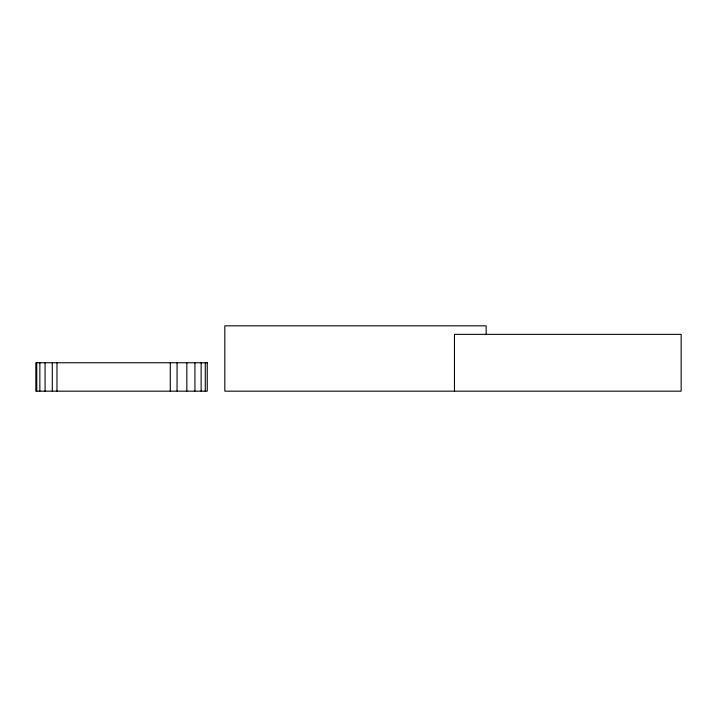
<?xml version="1.0" encoding="UTF-8"?>
<svg xmlns="http://www.w3.org/2000/svg" width="717" height="717" viewBox="0 0 717 717"><rect width="100%" height="100%" fill="white"/><g stroke="black" fill="none" stroke-linecap="round" stroke-linejoin="round"><path stroke-width="1.08" d="M486.162 334.696L486.162 325.832L224.824 325.832L224.824 391.168L681.15 391.168L681.15 334.355L454.461 334.355L454.461 391.168M205.268 362.757L205.268 391.168M201.136 362.757L201.136 391.168M194.934 362.757L194.934 391.168M186.841 362.757L186.841 391.168M177.063 362.757L177.063 391.168M170.287 362.757L170.287 391.168M56.975 362.757L56.975 391.168M52.278 362.757L52.278 391.168M45.072 362.757L45.072 391.168M39.856 362.757L39.856 391.168M36.755 362.757L36.755 391.168M207.24 362.757L35.85 362.757L35.85 391.168L207.24 391.168L207.24 362.757"/></g></svg>
